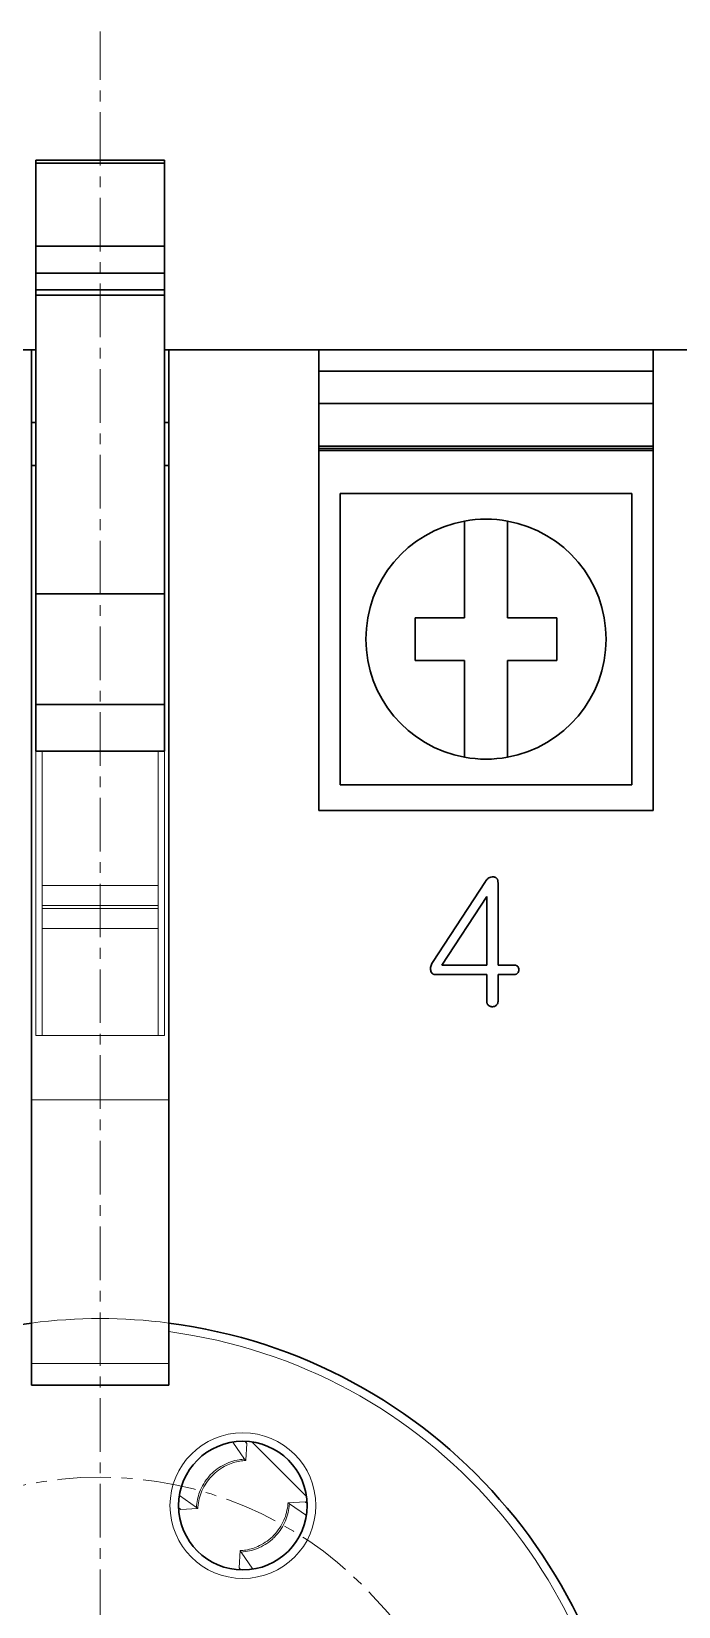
# Model space of a CAD drawing. Header units: millimetres. Extents: x 2473 to 2777, y 1336 to 1553.
# Drawn here: x 2607.92 to 2623.01, y 1423.23 to 1459.97 of the extents above; entities that cross this region are included whole.
import ezdxf

# ---------------------------------------------------------------- set-up
doc = ezdxf.new("R2010")
doc.units = ezdxf.units.MM
doc.linetypes.add('CENTER', pattern=[2, 1.25, -0.25, 0.25, -0.25])
for name, color, linetype, lineweight in [('Z_OM_CENTER', 4, 'CENTER', 13), ('Z_OM_OUTLINE', 7, 'Continuous', 30), ('Z_OM_THIN_LINE', 2, 'Continuous', 13)]:
    doc.layers.add(name, color=color, linetype=linetype, lineweight=lineweight)

msp = doc.modelspace()

# ---------------------------------------------------------------- linework, layer by layer
at = {"layer": 'Z_OM_CENTER'}
msp.add_line((2609.525, 1374.845), (2609.525, 1459.974), dxfattribs=at)
msp.add_circle((2609.525, 1417.55), 8.7, dxfattribs=at)
at = {"layer": 'Z_OM_OUTLINE'}
for p, q in [((2611.025, 1456.974), (2608.025, 1456.974)), ((2608.025, 1456.904), (2608.025, 1456.974)), ((2611.025, 1456.904), (2608.025, 1456.904)), ((2608.025, 1456.904), (2608.025, 1456.058)), ((2611.025, 1456.974), (2611.025, 1456.904)), ((2611.025, 1456.904), (2611.025, 1456.058)), ((2608.025, 1455.314), (2608.025, 1456.058)), ((2611.025, 1456.058), (2611.025, 1455.314)), ((2608.025, 1455.314), (2608.025, 1454.964)), ((2611.025, 1455.314), (2611.025, 1454.964)), ((2611.025, 1454.964), (2608.025, 1454.964)), ((2608.025, 1454.964), (2608.025, 1454.338)), ((2611.025, 1454.964), (2611.025, 1454.338)), ((2611.025, 1454.338), (2608.025, 1454.338)), ((2608.025, 1454.338), (2608.025, 1453.949)), ((2611.025, 1454.338), (2611.025, 1453.949)), ((2611.025, 1453.949), (2608.025, 1453.949)), ((2608.025, 1453.949), (2608.025, 1453.825)), ((2611.025, 1453.949), (2611.025, 1453.825)), ((2611.025, 1453.825), (2608.025, 1453.825)), ((2608.025, 1452.86), (2608.025, 1453.825)), ((2611.025, 1453.825), (2611.025, 1452.86)), ((2608.025, 1452.86), (2608.025, 1446.86)), ((2611.025, 1452.86), (2611.025, 1446.86)), ((2604.425, 1452.55), (2607.925, 1452.55)), ((2607.925, 1452.55), (2607.925, 1451.55)), ((2608.025, 1452.55), (2607.925, 1452.55)), ((2611.125, 1452.55), (2611.025, 1452.55)), ((2611.125, 1452.55), (2614.625, 1452.55)), ((2611.125, 1451.55), (2611.125, 1452.55)), ((2614.625, 1452.55), (2614.625, 1451.55)), ((2622.425, 1452.55), (2614.625, 1452.55)), ((2622.425, 1451.55), (2622.425, 1452.55)), ((2622.425, 1452.55), (2624.625, 1452.55)), ((2622.425, 1452.05), (2614.625, 1452.05)), ((2607.925, 1451.55), (2607.925, 1429.846)), ((2611.125, 1429.846), (2611.125, 1451.55)), ((2614.625, 1451.55), (2614.625, 1441.8)), ((2622.425, 1451.3), (2614.625, 1451.3)), ((2622.425, 1441.8), (2622.425, 1451.55)), ((2607.925, 1450.85), (2608.025, 1450.85)), ((2611.025, 1450.85), (2611.125, 1450.85)), ((2614.625, 1450.3), (2622.425, 1450.3)), ((2614.625, 1450.25), (2622.425, 1450.25)), ((2614.625, 1450.197), (2622.425, 1450.197)), ((2607.925, 1449.85), (2608.025, 1449.85)), ((2611.025, 1449.85), (2611.125, 1449.85)), ((2615.123, 1442.4), (2615.123, 1449.2)), ((2621.923, 1449.2), (2615.123, 1449.2)), ((2621.923, 1442.4), (2621.923, 1449.2)), ((2618.023, 1447.529), (2618.023, 1446.3)), ((2619.023, 1446.3), (2619.023, 1447.529)), ((2611.025, 1446.86), (2608.025, 1446.86)), ((2608.025, 1446.86), (2608.025, 1444.272)), ((2611.025, 1446.86), (2611.025, 1444.272)), ((2616.873, 1446.3), (2616.873, 1445.3)), ((2618.023, 1446.3), (2616.873, 1446.3)), ((2620.173, 1446.3), (2619.023, 1446.3)), ((2620.173, 1445.3), (2620.173, 1446.3)), ((2616.873, 1445.3), (2618.023, 1445.3)), ((2618.023, 1445.3), (2618.023, 1444.071)), ((2619.023, 1445.3), (2620.173, 1445.3)), ((2619.023, 1444.071), (2619.023, 1445.3)), ((2611.025, 1444.272), (2608.025, 1444.272)), ((2608.025, 1444.272), (2608.025, 1443.189)), ((2611.025, 1444.272), (2611.025, 1443.189)), ((2608.025, 1443.189), (2611.025, 1443.189)), ((2621.923, 1442.4), (2615.123, 1442.4)), ((2614.625, 1441.8), (2622.425, 1441.8)), ((2618.51, 1440.146), (2617.277, 1438.258)), ((2618.803, 1438.197), (2618.803, 1440.119)), ((2617.495, 1438.197), (2618.542, 1439.798)), ((2618.542, 1439.798), (2618.542, 1438.197)), ((2618.542, 1438.197), (2617.495, 1438.197)), ((2619.184, 1438.197), (2618.803, 1438.197)), ((2617.359, 1437.973), (2618.542, 1437.973)), ((2618.542, 1437.973), (2618.542, 1437.344)), ((2618.803, 1437.973), (2619.172, 1437.973)), ((2618.803, 1437.344), (2618.803, 1437.973)), ((2607.925, 1429.644), (2607.925, 1428.4)), ((2611.125, 1428.4), (2611.125, 1429.644)), ((2611.125, 1428.4), (2607.925, 1428.4))]:
    msp.add_line(p, q, dxfattribs=at)
msp.add_circle((2612.854, 1425.587), 1.5, dxfattribs=at)
for centre, radius, start, end in [((2618.523, 1445.8), 2.8, 100.2866, 259.7134), ((2618.523, 1445.8), 2.8, 79.7134, 100.2866), ((2618.523, 1445.8), 2.8, 280.2866, 79.7134), ((2618.523, 1445.8), 2.8, 259.7134, 280.2866), ((2609.525, 1417.55), 12.4, 97.4137, 262.5863), ((2609.525, 1417.55), 12.4, 277.4137, 82.5863)]:
    msp.add_arc(centre, radius, start, end, dxfattribs=at)
for points, knots in [([(2618.023, 1448.555), (2618.023, 1448.555), (2618.023, 1448.553), (2618.023, 1448.512), (2618.023, 1448.36), (2618.023, 1448.107), (2618.023, 1447.816), (2618.023, 1447.616), (2618.023, 1447.529)], [0, 0, 0, 0, 0.0255, 0.200841, 0.411603, 0.62228, 0.835316, 1, 1, 1, 1]), ([(2619.023, 1447.529), (2619.023, 1447.618), (2619.023, 1447.828), (2619.023, 1448.131), (2619.023, 1448.372), (2619.023, 1448.525), (2619.023, 1448.545), (2619.023, 1448.555)], [0, 0, 0, 0, 0.168651, 0.396242, 0.614757, 0.799387, 1, 1, 1, 1]), ([(2618.023, 1444.071), (2618.023, 1444.034), (2618.023, 1443.874), (2618.023, 1443.601), (2618.023, 1443.309), (2618.023, 1443.114), (2618.023, 1443.049), (2618.023, 1443.045), (2618.023, 1443.045)], [0, 0, 0, 0, 0.069792, 0.302406, 0.524274, 0.739225, 0.950123, 1, 1, 1, 1]), ([(2619.023, 1443.045), (2619.023, 1443.047), (2619.023, 1443.055), (2619.023, 1443.147), (2619.023, 1443.353), (2619.023, 1443.64), (2619.023, 1443.894), (2619.023, 1444.039), (2619.023, 1444.071)], [0, 0, 0, 0, 0.097073, 0.305417, 0.514403, 0.725608, 0.940944, 1, 1, 1, 1]), ([(2618.692, 1440.253), (2618.674, 1440.252), (2618.639, 1440.251), (2618.589, 1440.23), (2618.544, 1440.195), (2618.522, 1440.163), (2618.51, 1440.146)], [0, 0, 0, 0, 0.241099, 0.47415, 0.722044, 1, 1, 1, 1]), ([(2618.803, 1440.119), (2618.803, 1440.129), (2618.802, 1440.148), (2618.797, 1440.174), (2618.789, 1440.197), (2618.776, 1440.216), (2618.76, 1440.231), (2618.741, 1440.242), (2618.718, 1440.25), (2618.701, 1440.252), (2618.692, 1440.253)], [0, 0, 0, 0, 0.152088, 0.285787, 0.410181, 0.524126, 0.631503, 0.744863, 0.864425, 1, 1, 1, 1]), ([(2617.277, 1438.258), (2617.267, 1438.242), (2617.249, 1438.212), (2617.233, 1438.163), (2617.226, 1438.114), (2617.231, 1438.083), (2617.233, 1438.068)], [0, 0, 0, 0, 0.279117, 0.530721, 0.768583, 1, 1, 1, 1]), ([(2617.233, 1438.068), (2617.237, 1438.054), (2617.246, 1438.026), (2617.275, 1437.995), (2617.314, 1437.975), (2617.343, 1437.973), (2617.359, 1437.973)], [0, 0, 0, 0, 0.259641, 0.493287, 0.729103, 1, 1, 1, 1]), ([(2619.262, 1438.164), (2619.257, 1438.169), (2619.246, 1438.18), (2619.227, 1438.189), (2619.206, 1438.196), (2619.192, 1438.197), (2619.184, 1438.197)], [0, 0, 0, 0, 0.252639, 0.49652, 0.743446, 1, 1, 1, 1]), ([(2619.258, 1438.009), (2619.267, 1438.021), (2619.286, 1438.043), (2619.288, 1438.072), (2619.289, 1438.087)], [0, 0, 0, 0, 0.502635, 1, 1, 1, 1]), ([(2619.289, 1438.087), (2619.288, 1438.101), (2619.286, 1438.129), (2619.27, 1438.153), (2619.262, 1438.164)], [0, 0, 0, 0, 0.509299, 1, 1, 1, 1]), ([(2619.172, 1437.973), (2619.181, 1437.973), (2619.198, 1437.974), (2619.221, 1437.981), (2619.242, 1437.992), (2619.253, 1438.004), (2619.258, 1438.009)], [0, 0, 0, 0, 0.2674379, 0.5202258, 0.7559888, 1, 1, 1, 1]), ([(2618.542, 1437.344), (2618.542, 1437.335), (2618.543, 1437.317), (2618.55, 1437.293), (2618.562, 1437.272), (2618.574, 1437.261), (2618.58, 1437.256)], [0, 0, 0, 0, 0.273115, 0.520131, 0.76156, 1, 1, 1, 1]), ([(2618.761, 1437.256), (2618.767, 1437.262), (2618.78, 1437.274), (2618.794, 1437.295), (2618.801, 1437.319), (2618.803, 1437.335), (2618.803, 1437.344)], [0, 0, 0, 0, 0.259358, 0.503158, 0.747998, 1, 1, 1, 1]), ([(2618.58, 1437.256), (2618.586, 1437.251), (2618.599, 1437.242), (2618.622, 1437.232), (2618.646, 1437.226), (2618.664, 1437.225), (2618.672, 1437.225)], [0, 0, 0, 0, 0.240119, 0.483633, 0.736184, 1, 1, 1, 1]), ([(2618.672, 1437.225), (2618.689, 1437.226), (2618.721, 1437.229), (2618.748, 1437.247), (2618.761, 1437.256)], [0, 0, 0, 0, 0.501664, 1, 1, 1, 1]), ([(2607.925, 1429.846), (2607.925, 1429.846), (2607.925, 1429.824), (2607.925, 1429.749), (2607.925, 1429.697), (2607.925, 1429.644)], [0, 0, 0, 0, 0.5, 0.5, 1, 1, 1, 1]), ([(2611.125, 1429.644), (2611.125, 1429.697), (2611.125, 1429.749), (2611.125, 1429.824), (2611.125, 1429.846), (2611.125, 1429.846)], [0, 0, 0, 0, 0.5, 0.5, 1, 1, 1, 1])]:
    msp.add_open_spline(points, degree=3, knots=knots, dxfattribs=at)
at = {"layer": 'Z_OM_THIN_LINE'}
for p, q in [((2608.025, 1443.189), (2608.025, 1436.55)), ((2608.175, 1440.05), (2608.175, 1443.189)), ((2610.875, 1443.189), (2610.875, 1440.05)), ((2611.025, 1436.55), (2611.025, 1443.189)), ((2610.875, 1440.05), (2608.175, 1440.05)), ((2608.175, 1440.05), (2608.175, 1439.587)), ((2610.875, 1440.05), (2610.875, 1439.587)), ((2608.175, 1439.587), (2610.875, 1439.587)), ((2608.175, 1439.513), (2608.175, 1439.587)), ((2610.875, 1439.513), (2608.175, 1439.513)), ((2608.175, 1439.513), (2608.175, 1439.05)), ((2610.875, 1439.587), (2610.875, 1439.513)), ((2610.875, 1439.513), (2610.875, 1439.05)), ((2610.875, 1439.05), (2608.175, 1439.05)), ((2608.175, 1436.55), (2608.175, 1439.05)), ((2610.875, 1439.05), (2610.875, 1436.55)), ((2608.025, 1436.55), (2611.025, 1436.55)), ((2607.925, 1435.05), (2611.125, 1435.05)), ((2607.925, 1428.9), (2611.125, 1428.9)), ((2612.895, 1426.671), (2612.622, 1427.069)), ((2612.9, 1427.087), (2612.943, 1427.038)), ((2612.906, 1427.087), (2612.943, 1427.038)), ((2612.919, 1426.646), (2612.943, 1427.038)), ((2613.066, 1427.072), (2614.339, 1425.8)), ((2612.895, 1426.671), (2612.919, 1426.646)), ((2612.919, 1426.646), (2612.918, 1426.639)), ((2611.372, 1425.82), (2611.77, 1425.546)), ((2613.904, 1425.652), (2614.305, 1425.676)), ((2613.906, 1425.652), (2613.913, 1425.652)), ((2613.913, 1425.652), (2613.937, 1425.629)), ((2613.937, 1425.629), (2614.336, 1425.355)), ((2614.353, 1425.633), (2614.305, 1425.676)), ((2614.353, 1425.64), (2614.305, 1425.676)), ((2611.355, 1425.542), (2611.403, 1425.499)), ((2611.403, 1425.499), (2611.355, 1425.535)), ((2611.403, 1425.499), (2611.795, 1425.523)), ((2611.795, 1425.523), (2611.77, 1425.546)), ((2611.802, 1425.523), (2611.795, 1425.523)), ((2612.765, 1424.137), (2612.79, 1424.538)), ((2612.789, 1424.529), (2612.79, 1424.536)), ((2612.813, 1424.504), (2612.789, 1424.529)), ((2613.086, 1424.106), (2612.813, 1424.504)), ((2612.808, 1424.088), (2612.765, 1424.137)), ((2612.765, 1424.137), (2612.801, 1424.088))]:
    msp.add_line(p, q, dxfattribs=at)
msp.add_circle((2612.854, 1425.587), 1.7, dxfattribs=at)
for radius, start, end in [(12.4, 82.5863, 97.4137), (12.2, 277.5359, 82.4641)]:
    msp.add_arc((2609.525, 1417.55), radius, start, end, dxfattribs=at)
for points, knots in [([(2611.77, 1425.546), (2611.77, 1425.546), (2611.777, 1425.667), (2611.832, 1425.931), (2612.043, 1426.282), (2612.373, 1426.546), (2612.675, 1426.649), (2612.852, 1426.669), (2612.895, 1426.671), (2612.895, 1426.671)], [0, 0, 0, 0, 0.000034, 0.209521, 0.458308, 0.692394, 0.926109, 0.999965, 1, 1, 1, 1]), ([(2612.918, 1426.639), (2612.874, 1426.635), (2612.719, 1426.621), (2612.434, 1426.528), (2612.112, 1426.295), (2611.881, 1425.948), (2611.812, 1425.672), (2611.803, 1425.533), (2611.802, 1425.523)], [0, 0, 0, 0, 0.078186, 0.272228, 0.514044, 0.755885, 0.981738, 1, 1, 1, 1]), ([(2612.79, 1424.536), (2612.834, 1424.54), (2612.989, 1424.554), (2613.273, 1424.647), (2613.596, 1424.88), (2613.827, 1425.227), (2613.895, 1425.503), (2613.905, 1425.641), (2613.906, 1425.652)], [0, 0, 0, 0, 0.078186, 0.272228, 0.514044, 0.755885, 0.981738, 1, 1, 1, 1]), ([(2613.937, 1425.629), (2613.937, 1425.629), (2613.936, 1425.61), (2613.924, 1425.457), (2613.846, 1425.172), (2613.671, 1424.925), (2613.456, 1424.723), (2613.204, 1424.568), (2612.942, 1424.511), (2612.813, 1424.504), (2612.813, 1424.504)], [0, 0, 0, 0, 0.000034, 0.031778, 0.265569, 0.499916, 0.544371, 0.776643, 0.999965, 1, 1, 1, 1])]:
    msp.add_open_spline(points, degree=3, knots=knots, dxfattribs=at)

doc.saveas('drawing.dxf')
